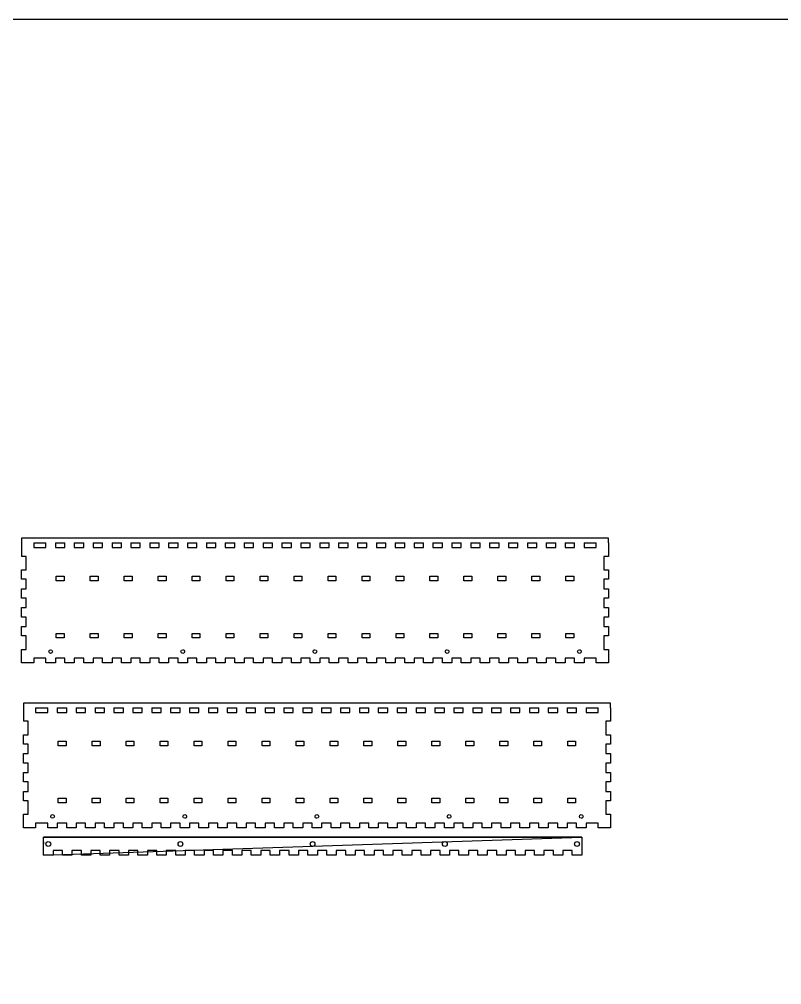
# Model space of a CAD drawing. Extents: x -1244 to 2756, y -1638 to 1362.
# Drawn here: x 211 to 1180, y 135 to 1362 of the extents above; entities that cross this region are included whole.
import ezdxf

# ---------------------------------------------------------------- set-up
doc = ezdxf.new("R2010")
doc.units = 0
doc.layers.add('Layer_1', color=7, linetype='CONTINUOUS')

msp = doc.modelspace()

# ---------------------------------------------------------------- linework, layer by layer
at = {"layer": 'Layer_1', "color": 7}
for points in [[(-1243.962375, 1361.514875), (2755.780253, 1361.514875), (2755.780253, -1638.227609), (-1243.962375, -1638.227609), (-1243.962375, 1361.514875)], [(257.662872, 654.060472), (267.579238, 654.060472), (267.579238, 648.144106), (257.662872, 648.144106), (257.662872, 654.060472)], [(300.842878, 654.060472), (310.759235, 654.060472), (310.759235, 648.144106), (300.842878, 648.144106), (300.842878, 654.060472)], [(344.022878, 654.060472), (353.939235, 654.060472), (353.939235, 648.144106), (344.022878, 648.144106), (344.022878, 654.060472)], [(387.202878, 654.060472), (397.119235, 654.060472), (397.119235, 648.144106), (387.202878, 648.144106), (387.202878, 654.060472)], [(430.382878, 654.060472), (440.299235, 654.060472), (440.299235, 648.144106), (430.382878, 648.144106), (430.382878, 654.060472)], [(473.562878, 654.060472), (483.479235, 654.060472), (483.479235, 648.144106), (473.562878, 648.144106), (473.562878, 654.060472)], [(516.742849, 654.060472), (526.659207, 654.060472), (526.659207, 648.144106), (516.742849, 648.144106), (516.742849, 654.060472)], [(559.922849, 654.060472), (569.839207, 654.060472), (569.839207, 648.144106), (559.922849, 648.144106), (559.922849, 654.060472)], [(603.102849, 654.060472), (613.019207, 654.060472), (613.019207, 648.144106), (603.102849, 648.144106), (603.102849, 654.060472)], [(646.282849, 654.060472), (656.199207, 654.060472), (656.199207, 648.144106), (646.282849, 648.144106), (646.282849, 654.060472)], [(689.462849, 654.060472), (699.379207, 654.060472), (699.379207, 648.144106), (689.462849, 648.144106), (689.462849, 654.060472)], [(732.642849, 654.060472), (742.559207, 654.060472), (742.559207, 648.144106), (732.642849, 648.144106), (732.642849, 654.060472)], [(775.822849, 654.060472), (785.739207, 654.060472), (785.739207, 648.144106), (775.822849, 648.144106), (775.822849, 654.060472)], [(819.002849, 654.060472), (828.919207, 654.060472), (828.919207, 648.144106), (819.002849, 648.144106), (819.002849, 654.060472)], [(862.182849, 654.060472), (872.099207, 654.060472), (872.099207, 648.144106), (862.182849, 648.144106), (862.182849, 654.060472)], [(905.362849, 654.060472), (915.279207, 654.060472), (915.279207, 648.144106), (905.362849, 648.144106), (905.362849, 654.060472)], [(257.662872, 581.476924), (267.579238, 581.476924), (267.579238, 575.560558), (257.662872, 575.560558), (257.662872, 581.476924)], [(300.842878, 581.476924), (310.759235, 581.476924), (310.759235, 575.560558), (300.842878, 575.560558), (300.842878, 581.476924)], [(344.022878, 581.476924), (353.939235, 581.476924), (353.939235, 575.560558), (344.022878, 575.560558), (344.022878, 581.476924)], [(387.202878, 581.476924), (397.119235, 581.476924), (397.119235, 575.560558), (387.202878, 575.560558), (387.202878, 581.476924)], [(430.382878, 581.476924), (440.299235, 581.476924), (440.299235, 575.560558), (430.382878, 575.560558), (430.382878, 581.476924)], [(473.562878, 581.476924), (483.479235, 581.476924), (483.479235, 575.560558), (473.562878, 575.560558), (473.562878, 581.476924)], [(516.742849, 581.476924), (526.659207, 581.476924), (526.659207, 575.560558), (516.742849, 575.560558), (516.742849, 581.476924)], [(559.922849, 581.476924), (569.839207, 581.476924), (569.839207, 575.560558), (559.922849, 575.560558), (559.922849, 581.476924)], [(603.102849, 581.476924), (613.019207, 581.476924), (613.019207, 575.560558), (603.102849, 575.560558), (603.102849, 581.476924)], [(646.282849, 581.476924), (656.199207, 581.476924), (656.199207, 575.560558), (646.282849, 575.560558), (646.282849, 581.476924)], [(689.462849, 581.476924), (699.379207, 581.476924), (699.379207, 575.560558), (689.462849, 575.560558), (689.462849, 581.476924)], [(732.642849, 581.476924), (742.559207, 581.476924), (742.559207, 575.560558), (732.642849, 575.560558), (732.642849, 581.476924)], [(775.822849, 581.476924), (785.739207, 581.476924), (785.739207, 575.560558), (775.822849, 575.560558), (775.822849, 581.476924)], [(819.002849, 581.476924), (828.919207, 581.476924), (828.919207, 575.560558), (819.002849, 575.560558), (819.002849, 581.476924)], [(862.182849, 581.476924), (872.099207, 581.476924), (872.099207, 575.560558), (862.182849, 575.560558), (862.182849, 581.476924)], [(905.362849, 581.476924), (915.279207, 581.476924), (915.279207, 575.560558), (905.362849, 575.560558), (905.362849, 581.476924)], [(252.804191, 558.307814), (252.804191, 558.307814)], [(420.804255, 558.307814), (420.804255, 558.307814)], [(588.804456, 558.307814), (588.804456, 558.307814)], [(756.804543, 558.307814), (756.804543, 558.307814)], [(924.804771, 558.307814), (924.804771, 558.307814)], [(260.142307, 444.563888), (270.058673, 444.563888), (270.058673, 438.647522), (260.142307, 438.647522), (260.142307, 444.563888)], [(303.322313, 444.563888), (313.23867, 444.563888), (313.23867, 438.647522), (303.322313, 438.647522), (303.322313, 444.563888)], [(346.502313, 444.563888), (356.41867, 444.563888), (356.41867, 438.647522), (346.502313, 438.647522), (346.502313, 444.563888)], [(389.682313, 444.563888), (399.59867, 444.563888), (399.59867, 438.647522), (389.682313, 438.647522), (389.682313, 444.563888)], [(432.862313, 444.563888), (442.77867, 444.563888), (442.77867, 438.647522), (432.862313, 438.647522), (432.862313, 444.563888)], [(476.042313, 444.563888), (485.95867, 444.563888), (485.95867, 438.647522), (476.042313, 438.647522), (476.042313, 444.563888)], [(519.222284, 444.563888), (529.138642, 444.563888), (529.138642, 438.647522), (519.222284, 438.647522), (519.222284, 444.563888)], [(562.402284, 444.563888), (572.318642, 444.563888), (572.318642, 438.647522), (562.402284, 438.647522), (562.402284, 444.563888)], [(605.582284, 444.563888), (615.498642, 444.563888), (615.498642, 438.647522), (605.582284, 438.647522), (605.582284, 444.563888)], [(648.762284, 444.563888), (658.678642, 444.563888), (658.678642, 438.647522), (648.762284, 438.647522), (648.762284, 444.563888)], [(691.942284, 444.563888), (701.858642, 444.563888), (701.858642, 438.647522), (691.942284, 438.647522), (691.942284, 444.563888)], [(735.122284, 444.563888), (745.038642, 444.563888), (745.038642, 438.647522), (735.122284, 438.647522), (735.122284, 444.563888)], [(778.302284, 444.563888), (788.218642, 444.563888), (788.218642, 438.647522), (778.302284, 438.647522), (778.302284, 444.563888)], [(821.482284, 444.563888), (831.398642, 444.563888), (831.398642, 438.647522), (821.482284, 438.647522), (821.482284, 444.563888)], [(864.662284, 444.563888), (874.578642, 444.563888), (874.578642, 438.647522), (864.662284, 438.647522), (864.662284, 444.563888)], [(907.842284, 444.563888), (917.758642, 444.563888), (917.758642, 438.647522), (907.842284, 438.647522), (907.842284, 444.563888)], [(260.142307, 371.98034), (270.058673, 371.98034), (270.058673, 366.063974), (260.142307, 366.063974), (260.142307, 371.98034)], [(303.322313, 371.98034), (313.23867, 371.98034), (313.23867, 366.063974), (303.322313, 366.063974), (303.322313, 371.98034)], [(346.502313, 371.98034), (356.41867, 371.98034), (356.41867, 366.063974), (346.502313, 366.063974), (346.502313, 371.98034)], [(389.682313, 371.98034), (399.59867, 371.98034), (399.59867, 366.063974), (389.682313, 366.063974), (389.682313, 371.98034)], [(432.862313, 371.98034), (442.77867, 371.98034), (442.77867, 366.063974), (432.862313, 366.063974), (432.862313, 371.98034)], [(476.042313, 371.98034), (485.95867, 371.98034), (485.95867, 366.063974), (476.042313, 366.063974), (476.042313, 371.98034)], [(519.222284, 371.98034), (529.138642, 371.98034), (529.138642, 366.063974), (519.222284, 366.063974), (519.222284, 371.98034)], [(562.402284, 371.98034), (572.318642, 371.98034), (572.318642, 366.063974), (562.402284, 366.063974), (562.402284, 371.98034)], [(605.582284, 371.98034), (615.498642, 371.98034), (615.498642, 366.063974), (605.582284, 366.063974), (605.582284, 371.98034)], [(648.762284, 371.98034), (658.678642, 371.98034), (658.678642, 366.063974), (648.762284, 366.063974), (648.762284, 371.98034)], [(691.942284, 371.98034), (701.858642, 371.98034), (701.858642, 366.063974), (691.942284, 366.063974), (691.942284, 371.98034)], [(735.122284, 371.98034), (745.038642, 371.98034), (745.038642, 366.063974), (735.122284, 366.063974), (735.122284, 371.98034)], [(778.302284, 371.98034), (788.218642, 371.98034), (788.218642, 366.063974), (778.302284, 366.063974), (778.302284, 371.98034)], [(821.482284, 371.98034), (831.398642, 371.98034), (831.398642, 366.063974), (821.482284, 366.063974), (821.482284, 371.98034)], [(864.662284, 371.98034), (874.578642, 371.98034), (874.578642, 366.063974), (864.662284, 366.063974), (864.662284, 371.98034)], [(907.842284, 371.98034), (917.758642, 371.98034), (917.758642, 366.063974), (907.842284, 366.063974), (907.842284, 371.98034)], [(255.283609, 348.811239), (255.283609, 348.811239)], [(423.28369, 348.811239), (423.28369, 348.811239)], [(591.283891, 348.811239), (591.283891, 348.811239)], [(759.283978, 348.811239), (759.283978, 348.811239)], [(927.284206, 348.811239), (927.284206, 348.811239)], [(241.493407, 322.388026), (925.493958, 322.388026)], [(925.493958, 322.388026), (925.494043, 299.554109), (913.494038, 299.554109), (913.494038, 305.554097), (901.494034, 305.554097), (901.494034, 299.554109), (889.49403, 299.554109), (889.49403, 305.554097), (877.494026, 305.554097), (877.494026, 299.554109), (865.493993, 299.554109), (865.493993, 305.554097), (853.493989, 305.554097), (853.493989, 299.554109), (841.493985, 299.554109), (841.493985, 305.554097), (829.493981, 305.554097), (829.493981, 299.554109), (817.493948, 299.554109), (817.493948, 305.554097), (805.493916, 305.554097), (805.493916, 299.554109), (793.493912, 299.554109), (793.493912, 305.554097), (781.493907, 305.554097), (781.493907, 299.554109), (769.493903, 299.554109), (769.493903, 305.554097), (757.493899, 305.554097), (757.493899, 299.554109), (745.493866, 299.554109), (745.493866, 305.554097), (733.493862, 305.554097), (733.493862, 299.554109), (721.493858, 299.554109), (721.493858, 305.554097), (709.493854, 305.554097), (709.493854, 299.554109), (697.49385, 299.554109), (697.49385, 305.554097), (685.493817, 305.554097), (685.493817, 299.554109), (673.493813, 299.554109), (673.493813, 305.554097), (661.493809, 305.554097), (661.493809, 299.554109), (649.493804, 299.554109), (649.493804, 305.554097), (637.4938, 305.554097), (637.4938, 299.554109), (625.493768, 299.554109), (625.493768, 305.554097), (613.493764, 305.554097), (613.493764, 299.554109), (601.493759, 299.554109), (601.493759, 305.554097), (589.493755, 305.554097), (589.493755, 299.554109), (577.493751, 299.554109), (577.493751, 305.554097), (565.493718, 305.554097), (565.493718, 299.554109), (553.493714, 299.554109), (553.493714, 305.554097), (541.49371, 305.554097), (541.49371, 299.554109), (529.493706, 299.554109), (529.493706, 305.554097), (517.493702, 305.554097), (517.493702, 299.554109), (505.493669, 299.554109), (505.493669, 305.554097), (493.493665, 305.554097), (493.493665, 299.554109), (481.493661, 299.554109), (481.493661, 305.554097), (469.493656, 305.554097), (469.493656, 299.554109), (457.493596, 299.554109), (457.493596, 305.554097), (445.493592, 305.554097), (445.493592, 299.554109), (433.493587, 299.554109), (433.493587, 305.554097), (421.493583, 305.554097), (421.493583, 299.554109), (409.493579, 299.554109), (409.493579, 305.554097), (397.493546, 305.554097), (397.493546, 299.554109), (385.493542, 299.554109), (385.493542, 305.554097), (373.493538, 305.554097), (373.493538, 299.554109), (361.493534, 299.554109), (361.493534, 305.554097), (349.49353, 305.554097), (349.49353, 299.554109), (337.493525, 299.554109), (337.493525, 305.554097), (325.493493, 305.554097), (325.493493, 299.554109), (313.493517, 299.554109), (313.493517, 305.554097), (301.493513, 305.554097), (301.493513, 299.554109), (289.493508, 299.554109), (289.493508, 305.554097), (277.493504, 305.554097), (277.493504, 299.554109), (265.493444, 299.554109), (265.493444, 305.554097), (253.493496, 305.554097), (253.493496, 299.554109), (241.493492, 299.554109)], [(250.526894, 313.88802), (250.526894, 313.88802)], [(418.526948, 313.88802), (418.526948, 313.88802)], [(586.527148, 313.88802), (586.527148, 313.88802)], [(754.527235, 313.88802), (754.527235, 313.88802)], [(922.527464, 313.88802), (922.527464, 313.88802)]]:
    msp.add_lwpolyline(points, close=True, dxfattribs=at)
for points in [[(959.5012, 696.374021), (959.5012, 702.373981), (213.440879, 702.373981), (213.440738, 679.274008)], [(959.501341, 696.374021), (959.501341, 679.274008), (953.501324, 679.274008), (953.501324, 662.173994), (959.501341, 662.173994), (959.501341, 650.17399), (953.501324, 650.17399), (953.501324, 638.173985), (959.501341, 638.173985), (959.501341, 626.173953), (953.501324, 626.173953), (953.501324, 614.173949), (959.501341, 614.173949), (959.501341, 602.173944), (953.501324, 602.173944), (953.501324, 590.17394), (959.501341, 590.17394), (959.501341, 578.17393), (953.501324, 578.17393), (953.501324, 561.073917), (959.501341, 561.073917), (959.501341, 543.973903), (943.986315, 543.973903), (943.986315, 549.973891), (928.47129, 549.973891), (928.47129, 543.973903), (916.471285, 543.973903), (916.471285, 549.973891), (904.471281, 549.973891), (904.471281, 543.973903), (892.471277, 543.973903), (892.471277, 549.973891), (880.471273, 549.973891), (880.471273, 543.973903), (868.47124, 543.973903), (868.47124, 549.973891), (856.471236, 549.973891), (856.471236, 543.973903), (844.471232, 543.973903), (844.471232, 549.973891), (832.471228, 549.973891), (832.471228, 543.973903), (820.471223, 543.973903), (820.471223, 549.973891), (808.471191, 549.973891), (808.471191, 543.973903), (796.471187, 543.973903), (796.471187, 549.973891), (784.471182, 549.973891), (784.471182, 543.973903), (772.471178, 543.973903), (772.471178, 549.973891), (760.471174, 549.973891), (760.471174, 543.973903), (748.471142, 543.973903), (748.471142, 549.973891), (736.471137, 549.973891), (736.471137, 543.973903), (724.471133, 543.973903), (724.471133, 549.973891), (712.471129, 549.973891), (712.471129, 543.973903), (700.471125, 543.973903), (700.471125, 549.973891), (688.471092, 549.973891), (688.471092, 543.973903), (676.471088, 543.973903), (676.471088, 549.973891), (664.471084, 549.973891), (664.471084, 543.973903), (652.47108, 543.973903), (652.47108, 549.973891), (640.471075, 549.973891), (640.471075, 543.973903), (628.471043, 543.973903), (628.471043, 549.973891), (616.471039, 549.973891), (616.471039, 543.973903), (604.471034, 543.973903), (604.471034, 549.973891), (592.47103, 549.973891), (592.47103, 543.973903), (580.471026, 543.973903), (580.471026, 549.973891), (568.470994, 549.973891), (568.470994, 543.973903), (556.470989, 543.973903), (556.470989, 549.973891), (544.470985, 549.973891), (544.470985, 543.973903), (532.470981, 543.973903), (532.470981, 549.973891), (520.470977, 549.973891), (520.470977, 543.973903), (508.470944, 543.973903), (508.470944, 549.973891), (496.47094, 549.973891), (496.47094, 543.973903), (484.470936, 543.973903), (484.470936, 549.973891), (472.470932, 549.973891), (472.470932, 543.973903), (460.470927, 543.973903), (460.470927, 549.973891), (448.470923, 549.973891), (448.470923, 543.973903), (436.470919, 543.973903), (436.470919, 549.973891), (424.470886, 549.973891), (424.470886, 543.973903), (412.470882, 543.973903), (412.470882, 549.973891), (400.470878, 549.973891), (400.470878, 543.973903), (388.470874, 543.973903), (388.470874, 549.973891), (376.47087, 549.973891), (376.47087, 543.973903), (364.470837, 543.973903), (364.470837, 549.973891), (352.470833, 549.973891), (352.470833, 543.973903), (340.470857, 543.973903), (340.470857, 549.973891), (328.470824, 549.973891), (328.470824, 543.973903), (316.47082, 543.973903), (316.47082, 549.973891), (304.470816, 549.973891), (304.470816, 543.973903), (292.470812, 543.973903), (292.470812, 549.973891), (280.470802, 549.973891), (280.470802, 543.973903), (268.470769, 543.973903), (268.470769, 549.973891), (256.470765, 549.973891), (256.470765, 543.973903), (244.470761, 543.973903), (244.470761, 549.973891), (228.955735, 549.973891), (228.955735, 543.973903), (213.440738, 543.973903), (213.440738, 561.073917), (219.440726, 561.073917), (219.440726, 578.17393), (213.440738, 578.17393), (213.440738, 590.17394), (219.440726, 590.17394), (219.440726, 602.173944), (213.440738, 602.173944), (213.440738, 614.173949), (219.440726, 614.173949), (219.440726, 626.173953), (213.440738, 626.173953), (213.440738, 638.173985), (219.440726, 638.173985), (219.440726, 650.17399), (213.440738, 650.17399), (213.440738, 662.173994), (219.440726, 662.173994), (219.440726, 679.274008), (213.440738, 679.274008)], [(228.955735, 696.374021), (228.955735, 690.374005), (244.470761, 690.374005), (244.470761, 696.374021)], [(228.955735, 696.374021), (244.470761, 696.374021)], [(256.470765, 696.374021), (256.470765, 690.374005), (268.470769, 690.374005), (268.470769, 696.374021)], [(256.470765, 696.374021), (268.470769, 696.374021)], [(280.470802, 696.374021), (280.470802, 690.374005), (292.470812, 690.374005), (292.470812, 696.374021)], [(280.470802, 696.374021), (292.470812, 696.374021)], [(304.470816, 696.374021), (304.470816, 690.374005), (316.47082, 690.374005), (316.47082, 696.374021)], [(304.470816, 696.374021), (316.47082, 696.374021)], [(328.470824, 696.374021), (328.470824, 690.374005), (340.470857, 690.374005), (340.470857, 696.374021)], [(328.470824, 696.374021), (340.470857, 696.374021)], [(352.470833, 696.374021), (352.470833, 690.374005), (364.470837, 690.374005), (364.470837, 696.374021)], [(352.470833, 696.374021), (364.470837, 696.374021)], [(376.47087, 696.374021), (376.47087, 690.374005), (388.470874, 690.374005), (388.470874, 696.374021)], [(376.47087, 696.374021), (388.470874, 696.374021)], [(400.470878, 696.374021), (400.470878, 690.374005), (412.470882, 690.374005), (412.470882, 696.374021)], [(400.470878, 696.374021), (412.470882, 696.374021)], [(424.470886, 696.374021), (424.470886, 690.374005), (436.470919, 690.374005), (436.470919, 696.374021)], [(424.470886, 696.374021), (436.470919, 696.374021)], [(448.470923, 696.374021), (448.470923, 690.374005), (460.470927, 690.374005), (460.470927, 696.374021)], [(448.470923, 696.374021), (460.470927, 696.374021)], [(472.470932, 696.374021), (472.470932, 690.374005), (484.470936, 690.374005), (484.470936, 696.374021)], [(472.470932, 696.374021), (484.470936, 696.374021)], [(496.47094, 696.374021), (496.47094, 690.374005), (508.470944, 690.374005), (508.470944, 696.374021)], [(496.47094, 696.374021), (508.470944, 696.374021)], [(520.470977, 696.374021), (520.470977, 690.374005), (532.470981, 690.374005), (532.470981, 696.374021)], [(520.470977, 696.374021), (532.470981, 696.374021)], [(544.470985, 696.374021), (544.470985, 690.374005), (556.470989, 690.374005), (556.470989, 696.374021)], [(544.470985, 696.374021), (556.470989, 696.374021)], [(568.470994, 696.374021), (568.470994, 690.374005), (580.471026, 690.374005), (580.471026, 696.374021)], [(568.470994, 696.374021), (580.471026, 696.374021)], [(592.47103, 696.374021), (592.47103, 690.374005), (604.471034, 690.374005), (604.471034, 696.374021)], [(592.47103, 696.374021), (604.471034, 696.374021)], [(616.471039, 696.374021), (616.471039, 690.374005), (628.471043, 690.374005), (628.471043, 696.374021)], [(616.471039, 696.374021), (628.471043, 696.374021)], [(640.471075, 696.374021), (640.471075, 690.374005), (652.47108, 690.374005), (652.47108, 696.374021)], [(640.471075, 696.374021), (652.47108, 696.374021)], [(664.471084, 696.374021), (664.471084, 690.374005), (676.471088, 690.374005), (676.471088, 696.374021)], [(664.471084, 696.374021), (676.471088, 696.374021)], [(688.471092, 696.374021), (688.471092, 690.374005), (700.471125, 690.374005), (700.471125, 696.374021)], [(688.471092, 696.374021), (700.471125, 696.374021)], [(712.471129, 696.374021), (712.471129, 690.374005), (724.471133, 690.374005), (724.471133, 696.374021)], [(712.471129, 696.374021), (724.471133, 696.374021)], [(736.471137, 696.374021), (736.471137, 690.374005), (748.471142, 690.374005), (748.471142, 696.374021)], [(736.471137, 696.374021), (748.471142, 696.374021)], [(760.471174, 696.374021), (760.471174, 690.374005), (772.471178, 690.374005), (772.471178, 696.374021)], [(760.471174, 696.374021), (772.471178, 696.374021)], [(784.471182, 696.374021), (784.471182, 690.374005), (796.471187, 690.374005), (796.471187, 696.374021)], [(784.471182, 696.374021), (796.471187, 696.374021)], [(808.471191, 696.374021), (808.471191, 690.374005), (820.471223, 690.374005), (820.471223, 696.374021)], [(808.471191, 696.374021), (820.471223, 696.374021)], [(832.471228, 696.374021), (832.471228, 690.374005), (844.471232, 690.374005), (844.471232, 696.374021)], [(832.471228, 696.374021), (844.471232, 696.374021)], [(856.471236, 696.374021), (856.471236, 690.374005), (868.47124, 690.374005), (868.47124, 696.374021)], [(856.471236, 696.374021), (868.47124, 696.374021)], [(880.471273, 696.374021), (880.471273, 690.374005), (892.471277, 690.374005), (892.471277, 696.374021)], [(880.471273, 696.374021), (892.471277, 696.374021)], [(904.471281, 696.374021), (904.471281, 690.374005), (916.471285, 690.374005), (916.471285, 696.374021)], [(904.471281, 696.374021), (916.471285, 696.374021)], [(928.47129, 696.374021), (928.47129, 690.374005), (943.986315, 690.374005), (943.986315, 696.374021)], [(928.47129, 696.374021), (943.986315, 696.374021)], [(961.980635, 486.87744), (961.980635, 492.877397), (215.920314, 492.877397), (215.920173, 469.777427)], [(961.980776, 486.87744), (961.980776, 469.777427), (955.98076, 469.777427), (955.98076, 452.677413), (961.980776, 452.677413), (961.980776, 440.677409), (955.98076, 440.677409), (955.98076, 428.677404), (961.980776, 428.677404), (961.980776, 416.677372), (955.98076, 416.677372), (955.98076, 404.677368), (961.980776, 404.677368), (961.980776, 392.677363), (955.98076, 392.677363), (955.98076, 380.677359), (961.980776, 380.677359), (961.980776, 368.677355), (955.98076, 368.677355), (955.98076, 351.577341), (961.980776, 351.577341), (961.980776, 334.477327), (946.46575, 334.477327), (946.46575, 340.477315), (930.950725, 340.477315), (930.950725, 334.477327), (918.95072, 334.477327), (918.95072, 340.477315), (906.950716, 340.477315), (906.950716, 334.477327), (894.950712, 334.477327), (894.950712, 340.477315), (882.950708, 340.477315), (882.950708, 334.477327), (870.950675, 334.477327), (870.950675, 340.477315), (858.950671, 340.477315), (858.950671, 334.477327), (846.950667, 334.477327), (846.950667, 340.477315), (834.950663, 340.477315), (834.950663, 334.477327), (822.950658, 334.477327), (822.950658, 340.477315), (810.950626, 340.477315), (810.950626, 334.477327), (798.950622, 334.477327), (798.950622, 340.477315), (786.950618, 340.477315), (786.950618, 334.477327), (774.950613, 334.477327), (774.950613, 340.477315), (762.950609, 340.477315), (762.950609, 334.477327), (750.950577, 334.477327), (750.950577, 340.477315), (738.950572, 340.477315), (738.950572, 334.477327), (726.950568, 334.477327), (726.950568, 340.477315), (714.950564, 340.477315), (714.950564, 334.477327), (702.95056, 334.477327), (702.95056, 340.477315), (690.950527, 340.477315), (690.950527, 334.477327), (678.950523, 334.477327), (678.950523, 340.477315), (666.950519, 340.477315), (666.950519, 334.477327), (654.950515, 334.477327), (654.950515, 340.477315), (642.95051, 340.477315), (642.95051, 334.477327), (630.950478, 334.477327), (630.950478, 340.477315), (618.950474, 340.477315), (618.950474, 334.477327), (606.95047, 334.477327), (606.95047, 340.477315), (594.950465, 340.477315), (594.950465, 334.477327), (582.950461, 334.477327), (582.950461, 340.477315), (570.950429, 340.477315), (570.950429, 334.477327), (558.950424, 334.477327), (558.950424, 340.477315), (546.95042, 340.477315), (546.95042, 334.477327), (534.950416, 334.477327), (534.950416, 340.477315), (522.950412, 340.477315), (522.950412, 334.477327), (510.950379, 334.477327), (510.950379, 340.477315), (498.950375, 340.477315), (498.950375, 334.477327), (486.950371, 334.477327), (486.950371, 340.477315), (474.950367, 340.477315), (474.950367, 334.477327), (462.950362, 334.477327), (462.950362, 340.477315), (450.950358, 340.477315), (450.950358, 334.477327), (438.950354, 334.477327), (438.950354, 340.477315), (426.950322, 340.477315), (426.950322, 334.477327), (414.950317, 334.477327), (414.950317, 340.477315), (402.950313, 340.477315), (402.950313, 334.477327), (390.950309, 334.477327), (390.950309, 340.477315), (378.950305, 340.477315), (378.950305, 334.477327), (366.950272, 334.477327), (366.950272, 340.477315), (354.950268, 340.477315), (354.950268, 334.477327), (342.950292, 334.477327), (342.950292, 340.477315), (330.95026, 340.477315), (330.95026, 334.477327), (318.950255, 334.477327), (318.950255, 340.477315), (306.950251, 340.477315), (306.950251, 334.477327), (294.950247, 334.477327), (294.950247, 340.477315), (282.950243, 340.477315), (282.950243, 334.477327), (270.950205, 334.477327), (270.950205, 340.477315), (258.9502, 340.477315), (258.9502, 334.477327), (246.950196, 334.477327), (246.950196, 340.477315), (231.435171, 340.477315), (231.435171, 334.477327), (215.920173, 334.477327), (215.920173, 351.577341), (221.920161, 351.577341), (221.920161, 368.677355), (215.920173, 368.677355), (215.920173, 380.677359), (221.920161, 380.677359), (221.920161, 392.677363), (215.920173, 392.677363), (215.920173, 404.677368), (221.920161, 404.677368), (221.920161, 416.677372), (215.920173, 416.677372), (215.920173, 428.677404), (221.920161, 428.677404), (221.920161, 440.677409), (215.920173, 440.677409), (215.920173, 452.677413), (221.920161, 452.677413), (221.920161, 469.777427), (215.920173, 469.777427)], [(231.435171, 486.87744), (231.435171, 480.877435), (246.950196, 480.877435), (246.950196, 486.87744)], [(231.435171, 486.87744), (246.950196, 486.87744)], [(258.9502, 486.87744), (258.9502, 480.877435), (270.950205, 480.877435), (270.950205, 486.87744)], [(258.9502, 486.87744), (270.950205, 486.87744)], [(282.950243, 486.87744), (282.950243, 480.877435), (294.950247, 480.877435), (294.950247, 486.87744)], [(282.950243, 486.87744), (294.950247, 486.87744)], [(306.950251, 486.87744), (306.950251, 480.877435), (318.950255, 480.877435), (318.950255, 486.87744)], [(306.950251, 486.87744), (318.950255, 486.87744)], [(330.95026, 486.87744), (330.95026, 480.877435), (342.950292, 480.877435), (342.950292, 486.87744)], [(330.95026, 486.87744), (342.950292, 486.87744)], [(354.950268, 486.87744), (354.950268, 480.877435), (366.950272, 480.877435), (366.950272, 486.87744)], [(354.950268, 486.87744), (366.950272, 486.87744)], [(378.950305, 486.87744), (378.950305, 480.877435), (390.950309, 480.877435), (390.950309, 486.87744)], [(378.950305, 486.87744), (390.950309, 486.87744)], [(402.950313, 486.87744), (402.950313, 480.877435), (414.950317, 480.877435), (414.950317, 486.87744)], [(402.950313, 486.87744), (414.950317, 486.87744)], [(426.950322, 486.87744), (426.950322, 480.877435), (438.950354, 480.877435), (438.950354, 486.87744)], [(426.950322, 486.87744), (438.950354, 486.87744)], [(450.950358, 486.87744), (450.950358, 480.877435), (462.950362, 480.877435), (462.950362, 486.87744)], [(450.950358, 486.87744), (462.950362, 486.87744)], [(474.950367, 486.87744), (474.950367, 480.877435), (486.950371, 480.877435), (486.950371, 486.87744)], [(474.950367, 486.87744), (486.950371, 486.87744)], [(498.950375, 486.87744), (498.950375, 480.877435), (510.950379, 480.877435), (510.950379, 486.87744)], [(498.950375, 486.87744), (510.950379, 486.87744)], [(522.950412, 486.87744), (522.950412, 480.877435), (534.950416, 480.877435), (534.950416, 486.87744)], [(522.950412, 486.87744), (534.950416, 486.87744)], [(546.95042, 486.87744), (546.95042, 480.877435), (558.950424, 480.877435), (558.950424, 486.87744)], [(546.95042, 486.87744), (558.950424, 486.87744)], [(570.950429, 486.87744), (570.950429, 480.877435), (582.950461, 480.877435), (582.950461, 486.87744)], [(570.950429, 486.87744), (582.950461, 486.87744)], [(594.950465, 486.87744), (594.950465, 480.877435), (606.95047, 480.877435), (606.95047, 486.87744)], [(594.950465, 486.87744), (606.95047, 486.87744)], [(618.950474, 486.87744), (618.950474, 480.877435), (630.950478, 480.877435), (630.950478, 486.87744)], [(618.950474, 486.87744), (630.950478, 486.87744)], [(642.95051, 486.87744), (642.95051, 480.877435), (654.950515, 480.877435), (654.950515, 486.87744)], [(642.95051, 486.87744), (654.950515, 486.87744)], [(666.950519, 486.87744), (666.950519, 480.877435), (678.950523, 480.877435), (678.950523, 486.87744)], [(666.950519, 486.87744), (678.950523, 486.87744)], [(690.950527, 486.87744), (690.950527, 480.877435), (702.95056, 480.877435), (702.95056, 486.87744)], [(690.950527, 486.87744), (702.95056, 486.87744)], [(714.950564, 486.87744), (714.950564, 480.877435), (726.950568, 480.877435), (726.950568, 486.87744)], [(714.950564, 486.87744), (726.950568, 486.87744)], [(738.950572, 486.87744), (738.950572, 480.877435), (750.950577, 480.877435), (750.950577, 486.87744)], [(738.950572, 486.87744), (750.950577, 486.87744)], [(762.950609, 486.87744), (762.950609, 480.877435), (774.950613, 480.877435), (774.950613, 486.87744)], [(762.950609, 486.87744), (774.950613, 486.87744)], [(786.950618, 486.87744), (786.950618, 480.877435), (798.950622, 480.877435), (798.950622, 486.87744)], [(786.950618, 486.87744), (798.950622, 486.87744)], [(810.950626, 486.87744), (810.950626, 480.877435), (822.950658, 480.877435), (822.950658, 486.87744)], [(810.950626, 486.87744), (822.950658, 486.87744)], [(834.950663, 486.87744), (834.950663, 480.877435), (846.950667, 480.877435), (846.950667, 486.87744)], [(834.950663, 486.87744), (846.950667, 486.87744)], [(858.950671, 486.87744), (858.950671, 480.877435), (870.950675, 480.877435), (870.950675, 486.87744)], [(858.950671, 486.87744), (870.950675, 486.87744)], [(882.950708, 486.87744), (882.950708, 480.877435), (894.950712, 480.877435), (894.950712, 486.87744)], [(882.950708, 486.87744), (894.950712, 486.87744)], [(906.950688, 486.87744), (918.95072, 486.87744)], [(906.950716, 486.87744), (906.950716, 480.877435), (918.95072, 480.877435), (918.95072, 486.87744)], [(930.950725, 486.87744), (930.950725, 480.877435), (946.46575, 480.877435), (946.46575, 486.87744)], [(930.950725, 486.87744), (946.46575, 486.87744)]]:
    msp.add_lwpolyline(points, dxfattribs=at)
for points in [[(248.137279, 558.307814), (248.13728, 559.596546), (249.182003, 560.64127), (250.470735, 560.64127)], [(250.470735, 555.974359), (249.182003, 555.974359), (248.13728, 557.019082), (248.137279, 558.307814)], [(250.470735, 560.64127), (251.759467, 560.64127), (252.80419, 559.596546), (252.804191, 558.307814)], [(252.804191, 558.307814), (252.80419, 557.019082), (251.759467, 555.974359), (250.470735, 555.974359)], [(416.137344, 558.307814), (416.137344, 559.596541), (417.182059, 560.641262), (418.470786, 560.64127)], [(418.470786, 555.974359), (417.182059, 555.974367), (416.137344, 557.019088), (416.137344, 558.307814)], [(418.470786, 560.64127), (419.089659, 560.641273), (419.683186, 560.39543), (420.120797, 559.957821)], [(420.120797, 556.657807), (419.683186, 556.220199), (419.089659, 555.974355), (418.470786, 555.974359)], [(420.120797, 559.957821), (420.558408, 559.520213), (420.804255, 558.926688), (420.804255, 558.307814)], [(420.804255, 558.307814), (420.804255, 557.688941), (420.558408, 557.095415), (420.120797, 556.657807)], [(584.137544, 558.307814), (584.137544, 558.926688), (584.383392, 559.520213), (584.821003, 559.957821)], [(584.821003, 556.657807), (584.383392, 557.095415), (584.137544, 557.688941), (584.137544, 558.307814)], [(584.821003, 559.957821), (585.258614, 560.39543), (585.852141, 560.641273), (586.471014, 560.64127)], [(586.471014, 555.974359), (585.852141, 555.974355), (585.258614, 556.220199), (584.821003, 556.657807)], [(586.471014, 560.64127), (587.75974, 560.641262), (588.804455, 559.596541), (588.804456, 558.307814)], [(588.804456, 558.307814), (588.804455, 557.019088), (587.75974, 555.974367), (586.471014, 555.974359)], [(752.137632, 558.307814), (752.137632, 558.926688), (752.383479, 559.520213), (752.82109, 559.957821)], [(752.82109, 556.657807), (752.383479, 557.095415), (752.137632, 557.688941), (752.137632, 558.307814)], [(752.82109, 559.957821), (753.258701, 560.39543), (753.852228, 560.641273), (754.471101, 560.64127)], [(754.471101, 555.974359), (753.852228, 555.974355), (753.258701, 556.220199), (752.82109, 556.657807)], [(754.471101, 560.64127), (755.759828, 560.641262), (756.804543, 559.596541), (756.804543, 558.307814)], [(756.804543, 558.307814), (756.804543, 557.019088), (755.759828, 555.974367), (754.471101, 555.974359)], [(920.13786, 558.307814), (920.13786, 559.596541), (921.182575, 560.641262), (922.471302, 560.64127)], [(922.471302, 555.974359), (921.182575, 555.974367), (920.13786, 557.019088), (920.13786, 558.307814)], [(922.471302, 560.64127), (923.090175, 560.641273), (923.683702, 560.39543), (924.121313, 559.957821)], [(924.121313, 556.657807), (923.683702, 556.220199), (923.090175, 555.974355), (922.471302, 555.974359)], [(924.121313, 559.957821), (924.558924, 559.520213), (924.804771, 558.926688), (924.804771, 558.307814)], [(924.804771, 558.307814), (924.804771, 557.688941), (924.558924, 557.095415), (924.121313, 556.657807)], [(250.616697, 348.811239), (250.616698, 350.099971), (251.661421, 351.144694), (252.950153, 351.144695)], [(252.950153, 346.477783), (251.661421, 346.477784), (250.616698, 347.522507), (250.616697, 348.811239)], [(252.950153, 351.144695), (254.238885, 351.144694), (255.283608, 350.099971), (255.283609, 348.811239)], [(255.283609, 348.811239), (255.283608, 347.522507), (254.238885, 346.477784), (252.950153, 346.477783)], [(418.616779, 348.811239), (418.616779, 350.099965), (419.661494, 351.144686), (420.950221, 351.144695)], [(420.950221, 346.477783), (419.661494, 346.477791), (418.616779, 347.522513), (418.616779, 348.811239)], [(420.950221, 351.144695), (421.569094, 351.144698), (422.162621, 350.898854), (422.600232, 350.461246)], [(422.600232, 347.161232), (422.162621, 346.723624), (421.569094, 346.47778), (420.950221, 346.477783)], [(422.600232, 350.461246), (423.037843, 350.023638), (423.28369, 349.430112), (423.28369, 348.811239)], [(423.28369, 348.811239), (423.28369, 348.192366), (423.037843, 347.59884), (422.600232, 347.161232)], [(586.616979, 348.811239), (586.616979, 349.430112), (586.862827, 350.023638), (587.300438, 350.461246)], [(587.300438, 347.161232), (586.862827, 347.59884), (586.616979, 348.192366), (586.616979, 348.811239)], [(587.300438, 350.461246), (587.738049, 350.898854), (588.331576, 351.144698), (588.950449, 351.144695)], [(588.950449, 346.477783), (588.331576, 346.47778), (587.738049, 346.723624), (587.300438, 347.161232)], [(588.950449, 351.144695), (590.239175, 351.144686), (591.28389, 350.099965), (591.283891, 348.811239)], [(591.283891, 348.811239), (591.28389, 347.522513), (590.239175, 346.477791), (588.950449, 346.477783)], [(754.617067, 348.811239), (754.617067, 349.430112), (754.862914, 350.023638), (755.300525, 350.461246)], [(755.300525, 347.161232), (754.862914, 347.59884), (754.617067, 348.192366), (754.617067, 348.811239)], [(755.300525, 350.461246), (755.738136, 350.898854), (756.331663, 351.144698), (756.950536, 351.144695)], [(756.950536, 346.477783), (756.331663, 346.47778), (755.738136, 346.723624), (755.300525, 347.161232)], [(756.950536, 351.144695), (758.239263, 351.144686), (759.283978, 350.099965), (759.283978, 348.811239)], [(759.283978, 348.811239), (759.283978, 347.522513), (758.239263, 346.477791), (756.950536, 346.477783)], [(922.617295, 348.811239), (922.617295, 350.099965), (923.66201, 351.144686), (924.950737, 351.144695)], [(924.950737, 346.477783), (923.66201, 346.477791), (922.617295, 347.522513), (922.617295, 348.811239)], [(924.950737, 351.144695), (925.56961, 351.144698), (926.163137, 350.898854), (926.600748, 350.461246)], [(926.600748, 347.161232), (926.163137, 346.723624), (925.56961, 346.47778), (924.950737, 346.477783)], [(926.600748, 350.461246), (927.038359, 350.023638), (927.284206, 349.430112), (927.284206, 348.811239)], [(927.284206, 348.811239), (927.284206, 348.192366), (927.038359, 347.59884), (926.600748, 347.161232)], [(241.493492, 299.554109), (241.493322, 336.335877), (241.493407, 299.094448), (241.493407, 322.388026)], [(244.459907, 313.88802), (244.459905, 315.563369), (245.818046, 316.92151), (247.493401, 316.921514)], [(247.493401, 310.854529), (245.818047, 310.854534), (244.459908, 312.212672), (244.459907, 313.88802)], [(247.493401, 316.921514), (249.168755, 316.92151), (250.526896, 315.563369), (250.526894, 313.88802)], [(250.526894, 313.88802), (250.526893, 312.212672), (249.168754, 310.854534), (247.493401, 310.854529)], [(412.459988, 313.88802), (412.459987, 315.563369), (413.818127, 316.92151), (415.493482, 316.921514)], [(415.493482, 310.854529), (413.818129, 310.854534), (412.459989, 312.212672), (412.459988, 313.88802)], [(415.493482, 316.921514), (417.168826, 316.921494), (418.526949, 315.563358), (418.526948, 313.88802)], [(418.526948, 313.88802), (418.526947, 312.212683), (417.168824, 310.85455), (415.493482, 310.854529)], [(580.460189, 313.88802), (580.460187, 315.563369), (581.818328, 316.92151), (583.493682, 316.921514)], [(583.493682, 310.854529), (581.818329, 310.854534), (580.46019, 312.212672), (580.460189, 313.88802)], [(583.493682, 316.921514), (585.169026, 316.921494), (586.527149, 315.563358), (586.527148, 313.88802)], [(586.527148, 313.88802), (586.527147, 312.212683), (585.169025, 310.85455), (583.493682, 310.854529)], [(748.460276, 313.88802), (748.460275, 315.563369), (749.818415, 316.92151), (751.49377, 316.921514)], [(751.49377, 310.854529), (749.818417, 310.854534), (748.460277, 312.212672), (748.460276, 313.88802)], [(751.49377, 316.921514), (753.169114, 316.921494), (754.527237, 315.563358), (754.527235, 313.88802)], [(754.527235, 313.88802), (754.527234, 312.212683), (753.169112, 310.85455), (751.49377, 310.854529)], [(916.460504, 313.88802), (916.460503, 315.563369), (917.818643, 316.92151), (919.493998, 316.921514)], [(919.493998, 310.854529), (917.818645, 310.854534), (916.460505, 312.212672), (916.460504, 313.88802)], [(919.493998, 316.921514), (921.169342, 316.921494), (922.527465, 315.563358), (922.527464, 313.88802)], [(922.527464, 313.88802), (922.527463, 312.212683), (921.16934, 310.85455), (919.493998, 310.854529)]]:
    msp.add_open_spline(points, degree=3, dxfattribs=at)

doc.saveas('drawing.dxf')
